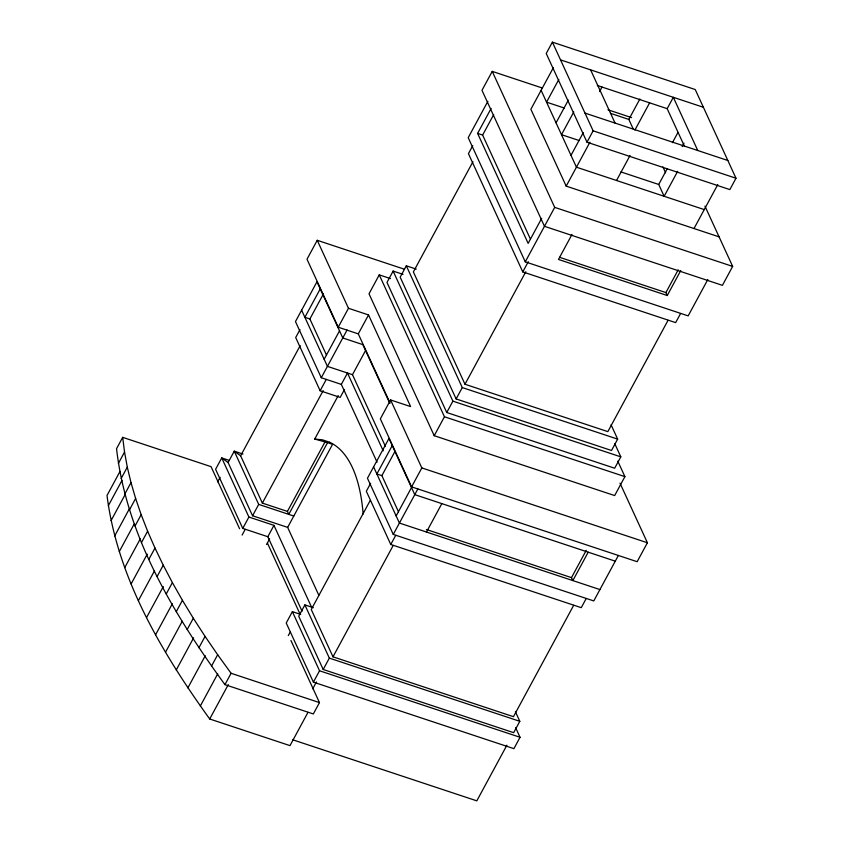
<?xml version="1.0" encoding="UTF-8"?>
<svg xmlns="http://www.w3.org/2000/svg" width="843" height="843" viewBox="0 0 843 843"><rect width="100%" height="100%" fill="white"/><g stroke="black" fill="none" stroke-linecap="round" stroke-linejoin="round"><path stroke-width="1.26" d="M239.591 528.751L211.066 466.664L122.688 437.348L116.545 448.708C126.555 536.496 173.985 614.558 224.944 684.642L313.322 713.958L319.465 702.598L290.94 640.511M118.389 463.408L124.532 452.038L122.688 437.348M120.043 471.374L107.008 495.484C117.588 578.34 161.761 652.356 209.707 718.995L289.992 745.634L307.99 712.346M121.16 478.497L127.304 467.138L124.532 452.038M108.294 505.758L121.95 480.51M124.859 493.977L131.002 482.618L127.304 467.138M111.034 520.668L125.312 494.272M114.69 535.969L129.58 508.424M129.485 509.825L135.628 498.466L131.002 482.618M119.263 551.628L134.153 524.083M135.028 526.032L141.171 514.662L135.628 498.466M124.732 567.634L140.254 538.94M141.476 542.565L147.62 531.195L141.171 514.662M131.108 583.967L147.251 554.125M404.471 269.244L317.231 240.297L307 259.233L338.233 327.221L358.286 333.87L390.003 402.912M148.842 559.404L154.986 548.045L147.62 531.195M138.389 600.616L154.522 570.774M157.093 576.559L163.247 565.189L154.986 548.045M320.235 288.886L304.871 317.295L309.887 318.96L326.494 355.103M217.663 481.859L220.118 477.317M318.812 595.211L287.653 527.391L252.563 515.758L228.105 462.544L234.249 451.174L242.974 454.071M299.992 329.592L295.693 337.548L320.14 390.762L340.193 397.411L344.492 389.455M146.545 617.55L163.3 586.559M309.887 318.96L323.396 293.965M287.653 527.391L332.564 444.324L327.548 442.659L288.78 514.367L287.421 511.416L262.363 503.102L240.624 455.8L300.203 345.609M166.25 593.978L172.393 582.618L163.247 565.189M155.586 634.768L172.341 603.778M176.271 611.67L182.415 600.3L172.393 582.618M338.233 327.221L348.475 308.285L317.231 240.297M165.491 652.25L182.246 621.259M324.155 359.276L339.518 330.867M377.063 462.164L341.331 384.387L321.278 377.738L347.084 330.003M187.167 629.595L193.31 618.235L182.415 600.3M390.457 278.58L379.255 274.86L369.013 293.807L434.208 435.705L614.663 495.568L624.905 476.632L617.782 461.132M242.763 528.413L248.906 517.044L221.741 457.918L215.597 469.288L242.763 528.413L267.821 536.728L302.057 611.228M542.007 87.904L492.228 71.392L481.985 90.327L544.473 226.314L722.419 285.345L732.662 266.409L704.948 206.103M242.11 535.073L245.187 529.393M252.563 515.758L258.706 504.388L234.249 451.174L240.624 455.8M320.14 390.762L326.283 379.392M262.363 503.102L323.175 390.615M176.261 669.964L193.637 637.824M358.286 333.87L368.528 314.934L348.475 308.285M403.08 274.375L393.123 271.077L386.979 282.437L446.748 412.512L614.673 468.223L620.817 456.864L614.789 443.734M487.876 101.308L468.213 137.672L525.263 261.836L688.173 315.883L707.835 279.518M198.916 647.751L205.07 636.381L193.31 618.235M341.331 384.387L347.474 373.017L383.207 450.794M541.659 218.379L528.15 243.374L477.612 133.405L491.132 108.41M416.263 269.107L406.315 265.808L400.172 277.178L456.116 398.939L611.512 450.489L617.656 439.119L611.08 424.798M472.744 145.702L468.434 153.658L522.776 271.91L675.654 322.627L680.575 313.533M327.548 442.659L314.724 439.055L338.222 395.599M385.472 446.484L352.479 374.682L365.388 350.825M530.416 239.064L482.628 135.07L493.692 114.616M267.821 536.728L273.964 525.358L248.906 517.044M187.873 687.899L205.249 655.759M472.944 161.719L413.365 271.91L464.988 384.25L607.845 431.637L668.046 320.298M266.567 544.525L269.634 538.846M287.421 511.416L324.745 442.385M211.519 666.107L217.663 654.737L205.07 636.381M552.386 42.15L546.232 53.509L586.991 142.204L729.848 189.591L735.992 178.231L695.243 89.548L552.386 42.15L593.135 130.834L735.992 178.231M200.318 706.034L217.694 673.894M553.398 67.598L530.869 109.263L566.19 186.134L719.079 236.851M224.944 684.642L231.087 673.283L217.663 654.737M209.707 718.995L228.327 684.558M558.835 79.432L546.549 102.151L564.241 108.02M368.528 314.934L410.636 406.589L390.583 399.94L380.341 418.876L411.584 486.864L637.16 561.701L647.403 542.766L620.016 483.176M556.053 122.846L568.34 100.117M300.73 614.421L292.373 611.649L286.23 623.009L313.396 682.135L513.903 748.658L520.047 737.288L515.653 727.72M288.295 635.58L290.14 632.176M313.311 607.698L304.881 604.905L298.738 616.265L323.196 669.479L513.672 732.672L519.815 721.313L515.421 711.734M370.625 483.313L366.326 491.269L390.773 544.483L581.259 607.677L586.17 598.583M392.227 445.568L376.863 473.977L381.879 475.642L398.486 511.785M573.777 111.95L561.491 134.669L579.183 140.539M381.879 475.642L394.777 451.774M370.214 500.479L311.257 609.521L332.996 656.823L513.45 716.687L573.651 605.348M599.552 91.592L602.007 87.05M570.996 155.365L583.282 132.636M586.991 142.204L593.135 130.834M525.263 261.836L554.705 207.378L492.228 71.392M566.19 186.134L589.942 142.193M434.208 435.705L444.451 416.769L379.255 274.86M446.748 412.512L452.891 401.152L393.123 271.077M522.776 271.91L528.298 261.678M456.116 398.939L462.27 387.569L406.315 265.808M464.988 384.25L525.8 271.762M411.584 486.864L421.827 467.928L390.583 399.94M396.147 515.958L411.51 487.549M313.396 682.135L319.539 670.775L292.373 611.649M618.351 555.484L593.778 600.933L393.27 534.42L417.843 488.961M312.742 688.794L316.431 681.976M323.196 669.479L329.339 658.12L304.881 604.905M390.773 544.483L395.694 535.389M332.996 656.823L393.186 545.484M633.177 128.884L628.836 119.432L639.89 98.979M571.986 234.459L558.477 259.454L667.245 295.535L680.765 270.54M634.884 130.117L649.626 102.846M426.474 532.028L441.837 503.619M616.528 180.497L630.048 155.491M684.558 146.503L667.171 108.663L673.315 97.303L697.772 150.518M672.429 142.688L677.962 132.467M677.667 171.298L664.147 196.293L658.72 184.469L667.319 168.558M682.166 146.566L684.01 143.152M694.01 228.537L717.772 184.596M667.245 295.535L665.896 292.584L678.183 269.855M588.214 552.186L572.85 580.585L571.491 577.634L586.233 550.363M506.917 745.17L476.811 800.85L292.553 739.722M314.724 439.055L322.447 439.825L329.676 442.248M560.532 59.885L703.389 107.282M597.329 85.501L667.171 108.663M607.961 109.78L631.597 117.63M610.522 113.352L628.836 119.432M584.979 113.099L727.846 160.497M620.87 171.909L658.72 184.469M477.612 133.405L482.628 135.07M704.253 209.591L576.433 167.188L541.111 90.327M554.705 207.378L732.662 266.409M559.583 257.315L665.896 292.584M462.27 387.569L617.656 439.119M452.891 401.152L620.817 456.864M352.479 374.682L327.421 366.368L301.615 310.203M444.451 416.769L624.905 476.632M421.827 467.928L647.403 542.766M615.274 561.164L414.767 494.641L388.96 438.476L367.453 478.244L393.27 534.42M229.212 460.404L221.741 457.918L228.105 462.544M426.358 529.488L571.491 577.634M599.921 589.573L399.413 523.05L373.607 466.885M258.706 504.388L293.796 516.032M329.339 658.12L519.815 721.313M319.539 670.775L520.047 737.288M231.087 673.283L319.465 702.598M662.893 166.882L665.612 172.794M590.606 69.864L615.053 123.078M389.772 403.249L362.827 344.618L342.774 337.959L316.968 281.794L295.471 321.562L321.278 377.738M273.964 525.358L311.457 606.96M267.389 543.008L300.161 614.347M329.666 442.259A206.798 84.1 -71.6 0 1 363.143 514.051"/></g></svg>
